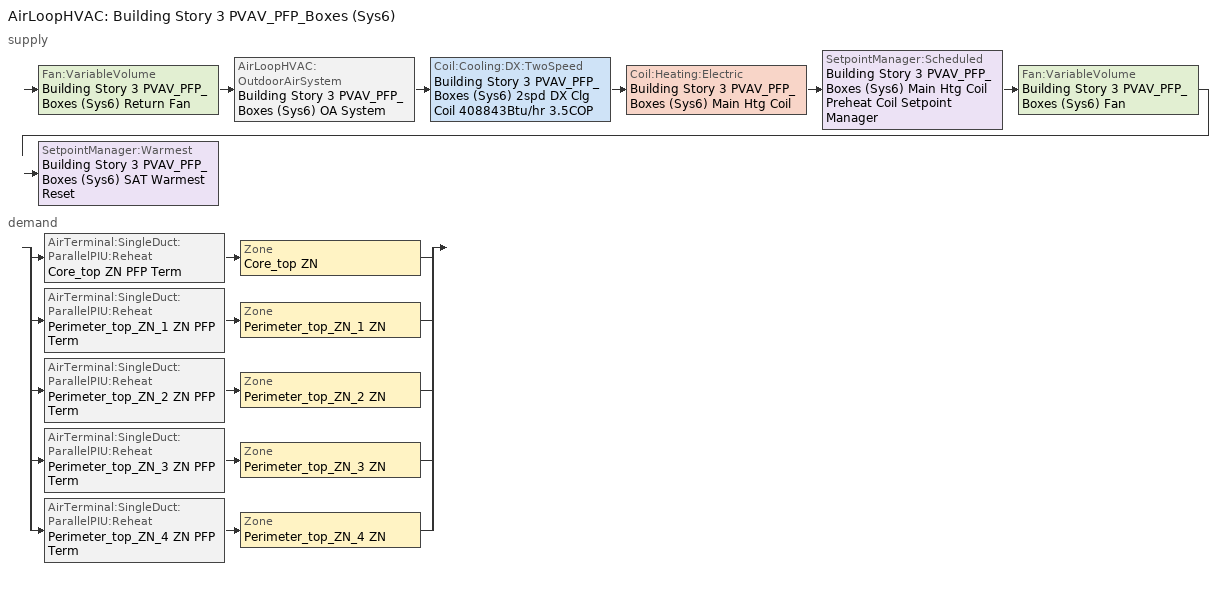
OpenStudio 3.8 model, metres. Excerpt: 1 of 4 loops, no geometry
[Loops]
AirLoopHVAC 'Building Story 3 PVAV_PFP_Boxes (Sys6)'
 supply: Fan:VariableVolume 'Building Story 3 PVAV_PFP_Boxes (Sys6) Return Fan' > AirLoopHVAC:OutdoorAirSystem 'Building Story 3 PVAV_PFP_Boxes (Sys6) OA System' > Coil:Cooling:DX:TwoSpeed 'Building Story 3 PVAV_PFP_Boxes (Sys6) 2spd DX Clg Coil 408843Btu/hr 3.5COP' > Coil:Heating:Electric 'Building Story 3 PVAV_PFP_Boxes (Sys6) Main Htg Coil' > SetpointManager:Scheduled 'Building Story 3 PVAV_PFP_Boxes (Sys6) Main Htg Coil Preheat Coil Setpoint Manager' > Fan:VariableVolume 'Building Story 3 PVAV_PFP_Boxes (Sys6) Fan' > SetpointManager:Warmest 'Building Story 3 PVAV_PFP_Boxes (Sys6) SAT Warmest Reset'
 demand: split
  | AirTerminal:SingleDuct:ParallelPIU:Reheat 'Core_top ZN PFP Term' > Zone 'Core_top ZN'
  | AirTerminal:SingleDuct:ParallelPIU:Reheat 'Perimeter_top_ZN_1 ZN PFP Term' > Zone 'Perimeter_top_ZN_1 ZN'
  | AirTerminal:SingleDuct:ParallelPIU:Reheat 'Perimeter_top_ZN_2 ZN PFP Term' > Zone 'Perimeter_top_ZN_2 ZN'
  | AirTerminal:SingleDuct:ParallelPIU:Reheat 'Perimeter_top_ZN_3 ZN PFP Term' > Zone 'Perimeter_top_ZN_3 ZN'
  | AirTerminal:SingleDuct:ParallelPIU:Reheat 'Perimeter_top_ZN_4 ZN PFP Term' > Zone 'Perimeter_top_ZN_4 ZN'
[Sizing:Zone] Zone Cooling Design Supply Air Temperature Input Method=SupplyAirTemperature; Zone Cooling Design Supply Air Temperature {C}=12.8889; Zone Cooling Design Supply Air Temperature Difference {deltaC}=11.11; Zone Heating Design Supply Air Temperature Input Method=SupplyAirTemperature; Zone Heating Design Supply Air Temperature {C}=32.1111; Zone Heating Design Supply Air Temperature Difference {deltaC}=11.11; Zone Cooling Design Supply Air Humidity Ratio {kg-H2O/kg-air}=0.0085; Zone Heating Design Supply Air Humidity Ratio {kg-H2O/kg-air}=0.008; Cooling Design Air Flow Method=DesignDay; Heating Design Air Flow Method=DesignDay; Account for Dedicated Outdoor Air System=No; Dedicated Outdoor Air System Control Strategy=NeutralSupplyAir; Dedicated Outdoor Air Low Setpoint Temperature for Design {C}=autosize; Dedicated Outdoor Air High Setpoint Temperature for Design {C}=autosize; Zone Load Sizing Method=Sensible Load Only No Latent Load; Zone Latent Cooling Design Supply Air Humidity Ratio Input Method=HumidityRatioDifference; Zone Cooling Design Supply Air Humidity Ratio Difference {kgWater/kgDryAir}=0.005; Zone Latent Heating Design Supply Air Humidity Ratio Input Method=HumidityRatioDifference; Zone Humidification Design Supply Air Humidity Ratio Difference {kgWater/kgDryAir}=0.005; Design Minimum Zone Ventilation Efficiency=0.6
Core_top ZN; Perimeter_top_ZN_1 ZN; Perimeter_top_ZN_2 ZN; Perimeter_top_ZN_3 ZN; Perimeter_top_ZN_4 ZN
[Zone equipment]
Core_top ZN: Core_top ZN PFP Term
Perimeter_top_ZN_1 ZN: Perimeter_top_ZN_1 ZN PFP Term
Perimeter_top_ZN_2 ZN: Perimeter_top_ZN_2 ZN PFP Term
Perimeter_top_ZN_3 ZN: Perimeter_top_ZN_3 ZN PFP Term
Perimeter_top_ZN_4 ZN: Perimeter_top_ZN_4 ZN PFP Term
[SetpointManager:Scheduled]
Building Story 3 PVAV_PFP_Boxes (Sys6) Main Htg Coil Preheat Coil Setpoint Manager: Control Variable=Temperature; Schedule=Building Story 3 PVAV_PFP_Boxes (Sys6) Main Htg Coil Setpoint Temp - 50F
[AirLoopHVAC]
Building Story 3 PVAV_PFP_Boxes (Sys6): Availability Schedule=Building Story 3 PVAV_PFP_Boxes (Sys6) fan schedule; Design Supply Air Flow Rate {m3/s}=autosize; Design Return Air Flow Fraction of Supply Air Flow=1
[Sizing:System]
Building Story 3 PVAV_PFP_Boxes (Sys6): Type of Load to Size On=Sensible; Design Outdoor Air Flow Rate {m3/s}=Autosize; Central Heating Maximum System Air Flow Ratio=0.3; Preheat Design Temperature {C}=7.22222; Preheat Design Humidity Ratio {kg-H2O/kg-Air}=0.008; Precool Design Temperature {C}=12.7778; Precool Design Humidity Ratio {kg-H2O/kg-Air}=0.008; Central Cooling Design Supply Air Temperature {C}=12.8889; Central Heating Design Supply Air Temperature {C}=12.8889; Sizing Option=Coincident; 100% Outdoor Air in Cooling=No; 100% Outdoor Air in Heating=No; Central Cooling Design Supply Air Humidity Ratio {kg-H2O/kg-Air}=0.0085; Central Heating Design Supply Air Humidity Ratio {kg-H2O/kg-Air}=0.008; Cooling Design Air Flow Method=DesignDay; Heating Design Air Flow Method=DesignDay; System Outdoor Air Method=ZoneSum; Zone Maximum Outdoor Air Fraction=1; Cooling Supply Air Flow Rate Per Floor Area {m3/s-m2}=0.00996765; Cooling Fraction of Autosized Cooling Supply Air Flow Rate=1; Cooling Supply Air Flow Rate Per Unit Cooling Capacity {m3/s-W}=3.94755e-05; Heating Supply Air Flow Rate Per Floor Area {m3/s-m2}=0.00996765; Heating Fraction of Autosized Heating Supply Air Flow Rate=1; Heating Fraction of Autosized Cooling Supply Air Flow Rate=1; Heating Supply Air Flow Rate Per Unit Heating Capacity {m3/s-W}=3.15882e-05; Cooling Design Capacity Method=CoolingDesignCapacity; Cooling Design Capacity {W}=autosize; Cooling Design Capacity Per Floor Area {W/m2}=234.7; Fraction of Autosized Cooling Design Capacity=1; Heating Design Capacity Method=HeatingDesignCapacity; Heating Design Capacity {W}=autosize; Heating Design Capacity Per Floor Area {W/m2}=157; Fraction of Autosized Heating Design Capacity=1; Central Cooling Capacity Control Method=OnOff; Occupant Diversity=autosize
[Fan:VariableVolume] Availability Schedule=Always On Discrete; Fan Total Efficiency=0.626889; Fan Power Minimum Flow Rate Input Method=Fraction; Fan Power Minimum Flow Fraction=0.2; Fan Power Minimum Air Flow Rate {m3/s}=0; Motor Efficiency=0.91; Motor In Airstream Fraction=1; Fan Power Coefficient 1=0.0013; Fan Power Coefficient 2=0.147; Fan Power Coefficient 3=0.9506; Fan Power Coefficient 4=-0.0998; Fan Power Coefficient 5=0
Name | Pressure Rise {Pa} | Maximum Flow Rate {m3/s}
Building Story 3 PVAV_PFP_Boxes (Sys6) Fan | 226.275 | Autosize
Building Story 3 PVAV_PFP_Boxes (Sys6) Return Fan | 452.551 | 5.75144
[Coil:Heating:Electric] Availability Schedule=Always On Discrete; Efficiency=1
Building Story 3 PVAV_PFP_Boxes (Sys6) Main Htg Coil; Core_top ZN Electric Reheat Coil; Perimeter_top_ZN_1 ZN Electric Reheat Coil; Perimeter_top_ZN_2 ZN Electric Reheat Coil; Perimeter_top_ZN_3 ZN Electric Reheat Coil; Perimeter_top_ZN_4 ZN Electric Reheat Coil
[Coil:Cooling:DX:TwoSpeed]
Building Story 3 PVAV_PFP_Boxes (Sys6) 2spd DX Clg Coil 408843Btu/hr 3.5COP: Availability Schedule=Always On Discrete; Rated High Speed Total Cooling Capacity {W}=Autosize; Rated High Speed Sensible Heat Ratio=Autosize; Rated High Speed COP {W/W}=3.5; Rated High Speed Air Flow Rate {m3/s}=Autosize; Rated High Speed Evaporator Fan Power Per Volume Flow Rate 2017 {W/(m3/s)}=773.3; Rated High Speed Evaporator Fan Power Per Volume Flow Rate 2023 {W/(m3/s)}=934.4; Unit Internal Static Air Pressure {Pa}=773.3; Total Cooling Capacity Function of Temperature Curve=Curve Biquadratic 9; Total Cooling Capacity Function of Flow Fraction Curve=Curve Quadratic 7; Energy Input Ratio Function of Temperature Curve=Curve Biquadratic 10; Energy Input Ratio Function of Flow Fraction Curve=Curve Quadratic 8; Part Load Fraction Correlation Curve=Curve Quadratic 9; Rated Low Speed Total Cooling Capacity {W}=Autosize; Rated Low Speed Sensible Heat Ratio=0.69; Rated Low Speed COP {W/W}=3.5; Rated Low Speed Air Flow Rate {m3/s}=Autosize; Rated Low Speed Evaporator Fan Power Per Volume Flow Rate 2017 {W/(m3/s)}=773.3; Rated Low Speed Evaporator Fan Power Per Volume Flow Rate 2023 {W/(m3/s)}=934.4; Low Speed Total Cooling Capacity Function of Temperature Curve=Curve Biquadratic 11; Low Speed Energy Input Ratio Function of Temperature Curve=Curve Biquadratic 12; Condenser Type=AirCooled; Minimum Outdoor Dry-Bulb Temperature for Compressor Operation {C}=-25; High Speed Evaporative Condenser Effectiveness=0.9; High Speed Evaporative Condenser Air Flow Rate {m3/s}=Autosize; High Speed Evaporative Condenser Pump Rated Power Consumption {W}=Autosize; Low Speed Evaporative Condenser Effectiveness=0.9; Low Speed Evaporative Condenser Air Flow Rate {m3/s}=Autosize; Low Speed Evaporative Condenser Pump Rated Power Consumption {W}=Autosize; Basin Heater Capacity {W/K}=0; Basin Heater Setpoint Temperature {C}=2
[Controller:OutdoorAir]
Building Story 3 PVAV_PFP_Boxes (Sys6) OA Controller: Minimum Outdoor Air Flow Rate {m3/s}=autosize; Maximum Outdoor Air Flow Rate {m3/s}=Autosize; Economizer Control Type=NoEconomizer; Economizer Control Action Type=ModulateFlow; Economizer Maximum Limit Dry-Bulb Temperature {C}=28; Economizer Maximum Limit Enthalpy {J/kg}=64000; Lockout Type=LockoutWithHeating; Minimum Limit Type=FixedMinimum; Minimum Outdoor Air Schedule=Always On Discrete; Controller Mechanical Ventilation=Building Story 3 PVAV_PFP_Boxes (Sys6) Vent Controller; High Humidity Control=No; Heat Recovery Bypass Control Type=BypassWhenWithinEconomizerLimits; Economizer Operation Staging=InterlockedWithMechanicalCooling
[Controller:MechanicalVentilation]
Building Story 3 PVAV_PFP_Boxes (Sys6) Vent Controller: Availability Schedule=Always On Discrete; System Outdoor Air Method=ZoneSum
[AirLoopHVAC:OutdoorAirSystem]
Building Story 3 PVAV_PFP_Boxes (Sys6) OA System: Controller=Building Story 3 PVAV_PFP_Boxes (Sys6) OA Controller
[Fan:ConstantVolume] Availability Schedule=Building Story 3 PVAV_PFP_Boxes (Sys6) fan schedule; Maximum Flow Rate {m3/s}=AutoSize; Motor In Airstream Fraction=1
Name | Fan Total Efficiency | Pressure Rise {Pa} | Motor Efficiency
Core_top ZN PFP Term Fan | 0.462 | 342.657 | 0.84
Perimeter_top_ZN_1 ZN PFP Term Fan; Perimeter_top_ZN_2 ZN PFP Term Fan; Perimeter_top_ZN_3 ZN PFP Term Fan; Perimeter_top_ZN_4 ZN PFP Term Fan | 0.45375 | 336.538 | 0.825
[AirTerminal:SingleDuct:ParallelPIU:Reheat] Availability Schedule=Always On Discrete; Maximum Primary Air Flow Rate {m3/s}=Autosize; Minimum Primary Air Flow Fraction=0.3; Fan On Flow Fraction=0; Maximum Hot Water or Steam Flow Rate {m3/s}=Autosize; Minimum Hot Water or Steam Flow Rate {m3/s}=0; Convergence Tolerance=0.001
Name | Maximum Secondary Air Flow Rate {m3/s} | Fan | Reheat Coil
Core_top ZN PFP Term | 1.25974 | Core_top ZN PFP Term Fan | Core_top ZN Electric Reheat Coil
Perimeter_top_ZN_1 ZN PFP Term | 0.515646 | Perimeter_top_ZN_1 ZN PFP Term Fan | Perimeter_top_ZN_1 ZN Electric Reheat Coil
Perimeter_top_ZN_2 ZN PFP Term | 0.432171 | Perimeter_top_ZN_2 ZN PFP Term Fan | Perimeter_top_ZN_2 ZN Electric Reheat Coil
Perimeter_top_ZN_3 ZN PFP Term | 0.482776 | Perimeter_top_ZN_3 ZN PFP Term Fan | Perimeter_top_ZN_3 ZN Electric Reheat Coil
Perimeter_top_ZN_4 ZN PFP Term | 0.47011 | Perimeter_top_ZN_4 ZN PFP Term Fan | Perimeter_top_ZN_4 ZN Electric Reheat Coil
[SetpointManager:Warmest]
Building Story 3 PVAV_PFP_Boxes (Sys6) SAT Warmest Reset: Control Variable=Temperature; Minimum Setpoint Temperature {C}=12.8889; Maximum Setpoint Temperature {C}=15.6667; Strategy=MaximumTemperature
[Schedule:Constant]
Always On Discrete: Value=1
[Schedule:Ruleset]
Name | Default Day Schedule | Summer Design Day Schedule | Winter Design Day Schedule
Building Story 3 PVAV_PFP_Boxes (Sys6) Main Htg Coil Setpoint Temp - 50F | Building Story 3 PVAV_PFP_Boxes (Sys6) Main Htg Coil Setpoint Temp - 50F Default
Building Story 3 PVAV_PFP_Boxes (Sys6) fan schedule | Schedule Day 3 | Building Story 3 PVAV_PFP_Boxes (Sys6) fan schedule Summer Design Day 1 | Building Story 3 PVAV_PFP_Boxes (Sys6) fan schedule Winter Design Day 1
[Schedule:Day]
Building Story 3 PVAV_PFP_Boxes (Sys6) Main Htg Coil Setpoint Temp - 50F Default: 24, 0, 9.88889
Schedule Day 3; Building Story 3 PVAV_PFP_Boxes (Sys6) fan schedule_ws1 Day 1: 24, 0, 0
Building Story 3 PVAV_PFP_Boxes (Sys6) fan schedule_ws1 Day 2; Building Story 3 PVAV_PFP_Boxes (Sys6) fan schedule Winter Design Day 1; Building Story 3 PVAV_PFP_Boxes (Sys6) fan schedule Summer Design Day 1: 6, 0, 0, 22, 0, 1, 24, 0, 0
Building Story 3 PVAV_PFP_Boxes (Sys6) fan schedule_ws1 Day 3: 6, 0, 0, 17, 0, 1, 24, 0, 0
[Schedule:Rule] Schedule Ruleset=Building Story 3 PVAV_PFP_Boxes (Sys6) fan schedule; Date Specification Type=DateRange; Start Month=1; Start Day=1; End Month=12
Name | Rule Order | Day Schedule | Apply Sunday | End Day | Apply Monday | Apply Tuesday | Apply Wednesday | Apply Thursday | Apply Friday | Apply Saturday
Schedule Rule 37 | 2 | Building Story 3 PVAV_PFP_Boxes (Sys6) fan schedule_ws1 Day 1 | Yes | 31
Schedule Rule 38 | 1 | Building Story 3 PVAV_PFP_Boxes (Sys6) fan schedule_ws1 Day 2 |  | 30 | Yes | Yes | Yes | Yes | Yes
Schedule Rule 39 | 0 | Building Story 3 PVAV_PFP_Boxes (Sys6) fan schedule_ws1 Day 3 |  | 30 |  |  |  |  |  | Yes
[Curve:Biquadratic] Minimum Value of x=17; Maximum Value of x=22; Minimum Value of y=13; Maximum Value of y=46
Name | Coefficient1 Constant | Coefficient2 x | Coefficient3 x**2 | Coefficient4 y | Coefficient5 y**2 | Coefficient6 x*y
Curve Biquadratic 9; Curve Biquadratic 11 | 0.42415 | 0.04426 | -0.00042 | 0.00333 | -8e-05 | -0.00021
Curve Biquadratic 10; Curve Biquadratic 12 | 1.23649 | -0.02431 | 0.00057 | -0.01434 | 0.00063 | -0.00038
[Curve:Quadratic]
Name | Coefficient1 Constant | Coefficient2 x | Coefficient3 x**2 | Minimum Value of x | Maximum Value of x
Curve Quadratic 7 | 0.77136 | 0.34053 | -0.11088 | 0.75918 | 1.13877
Curve Quadratic 8 | 1.2055 | -0.32953 | 0.12308 | 0.75918 | 1.13877
Curve Quadratic 9 | 0.771 | 0.229 | 0 | 0 | 1
